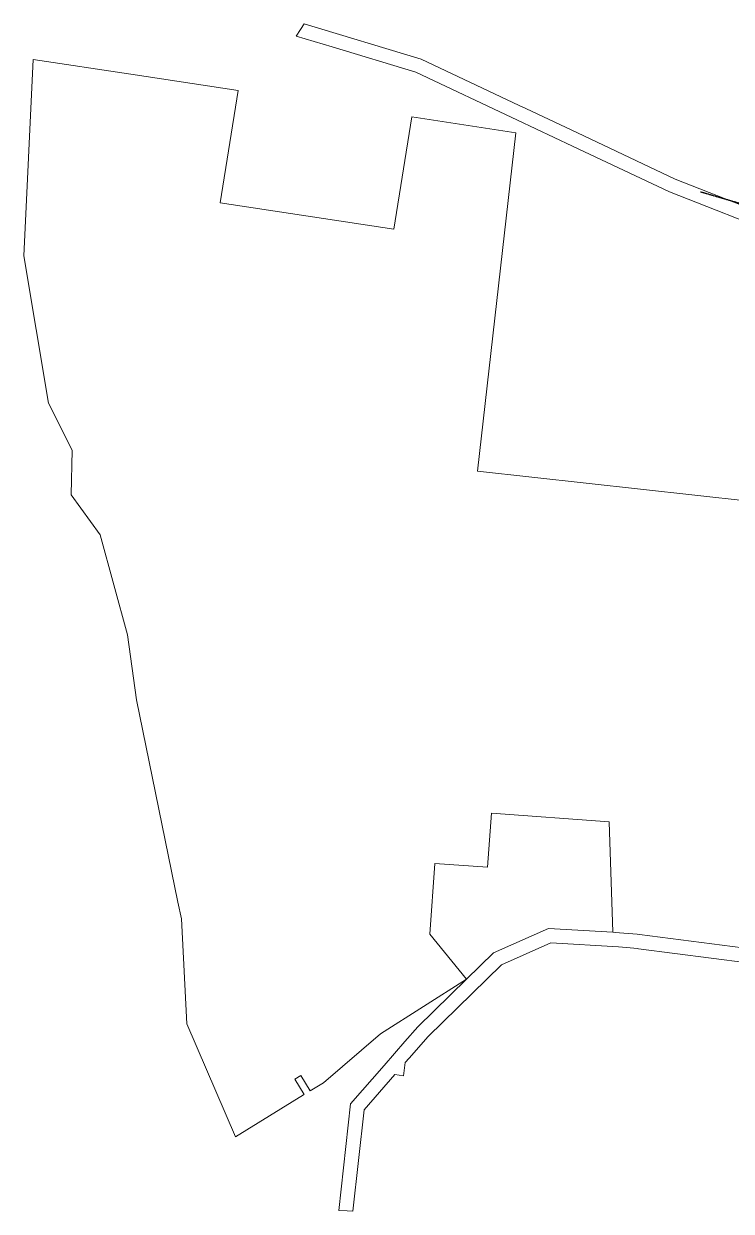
# Model space of a CAD drawing. Header units: metres. Extents: x 240179 to 248264, y 6282606 to 6287315.
# Drawn here: x 240179 to 241186, y 6284664 to 6286356 of the extents above; entities that cross this region are included whole.
import ezdxf

# ---------------------------------------------------------------- set-up
doc = ezdxf.new("R2010")
doc.units = ezdxf.units.M
doc.linetypes.add('Cable Exist OH', pattern=[1, 1, 0])
doc.layers.add('Cadastre Land Parcels_SP_EXT', color=9, linetype='Continuous', lineweight=5)
doc.layers.add('Cadastre Roads_SP_EXT', color=9, linetype='Continuous', lineweight=5)
doc.layers.add('Mains_HV_EXT', color=7, linetype='Continuous')

msp = doc.modelspace()

# ---------------------------------------------------------------- linework, layer by layer
at = {"layer": 'Cadastre Land Parcels_SP_EXT', "linetype": 'Continuous'}
msp.add_lwpolyline([(241211.7, 6285675.6), (240824.6, 6285718.3), (240879.6, 6286200.8), (240731.3, 6286223.4), (240705.7, 6286063.3), (240458.4, 6286101), (240458.4, 6286101), (240484, 6286261.1), (240331, 6286284.4), (240192.2, 6286305.5), (240178.7, 6286025.3), (240214, 6285815.3), (240247.4, 6285748.3), (240246.4, 6285684.6), (240287.5, 6285627.9), (240326.5, 6285485.3), (240339.1, 6285392.4), (240398.2, 6285104.1), (240403.1, 6285080.4), (240410.8, 6284930.7), (240480.4, 6284769.5), (240577.2, 6284829.4), (240578.2, 6284830), (240564.8, 6284851.7), (240573.3, 6284856.9), (240586.7, 6284835.2), (240605.4, 6284846.8), (240686.5, 6284916.5), (240809.2, 6284994.5), (240756.8, 6285058.6), (240764.2, 6285159.4), (240839, 6285154), (240844.6, 6285231.2), (241012.3, 6285218.9), (241017.5, 6285061.2), (241021.1, 6285060.9), (241052, 6285058.4), (241055.6, 6285057.9), (241261.6, 6285031.5)], dxfattribs=at)
at = {"layer": 'Cadastre Roads_SP_EXT', "linetype": 'Continuous'}
for points in [[(241262.6, 6286073.3), (241106.3, 6286134.9), (240967.1, 6286200.7), (240893.7, 6286235.4), (240884.1, 6286239.9), (240744.4, 6286306), (240578.1, 6286356.2), (240572.6, 6286348.1), (240566.4, 6286338.7), (240617.7, 6286323.2), (240737.1, 6286287.2), (240881.7, 6286218.9), (240960.1, 6286181.8), (241098.2, 6286116.5), (241260, 6286052.8)], [(241261.6, 6285031.5), (241055.6, 6285057.9), (241052, 6285058.4), (241021.1, 6285060.9), (241017.5, 6285061.2), (240925.7, 6285066.6), (240847.6, 6285032), (240809.2, 6284994.5), (240739.8, 6284926.6), (240721.5, 6284905.5), (240692, 6284871.6), (240644, 6284816.6), (240627.3, 6284664.8), (240639, 6284664.1), (240647.4, 6284663.6), (240663.3, 6284808.1), (240707.1, 6284858.4), (240719.4, 6284856.7), (240722, 6284875.5), (240727.6, 6284881.9), (240754.4, 6284912.7), (240859.1, 6285015.1), (240929.4, 6285046.2), (241025.6, 6285040.6), (241053.3, 6285038), (241054.3, 6285037.8), (241209.1, 6285017.9)]]:
    msp.add_lwpolyline(points, dxfattribs=at)
at = {"layer": 'Mains_HV_EXT', "linetype": 'Cable Exist OH'}
msp.add_lwpolyline([(241889.2, 6285881.7), (241826.2, 6285916.2), (241313, 6286066.5), (241142.5, 6286116.4)], dxfattribs=at)

doc.saveas('drawing.dxf')
